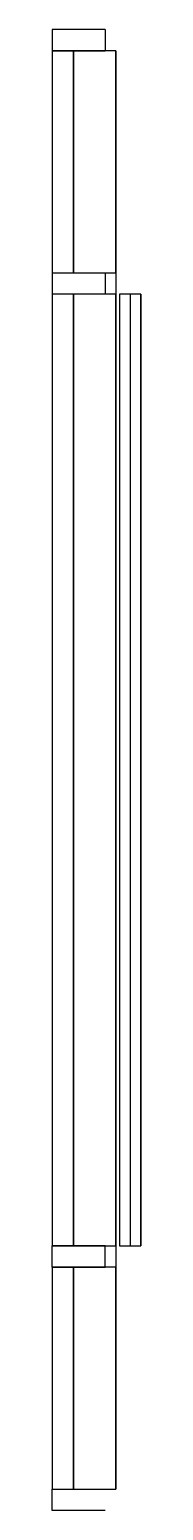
# Model space of a CAD drawing. Extents: x 170126 to 170293, y 58403 to 61203.
import ezdxf

# ---------------------------------------------------------------- set-up
doc = ezdxf.new("R2010")
doc.units = 0
doc.header["$LTSCALE"] = 200
doc.header["$MEASUREMENT"] = 0
doc.layers.add('3TXT', color=3, linetype='CONTINUOUS')
doc.layers.add('55ETC', color=5, linetype='CONTINUOUS')

msp = doc.modelspace()

# ---------------------------------------------------------------- linework, layer by layer
at = {"layer": '3TXT', "color": 53}
for p, q in [((170126.3, 61202.7), (170126.3, 61162.7)), ((170226.3, 61202.7), (170126.3, 61202.7)), ((170226.3, 61202.7), (170226.3, 61162.7)), ((170126.3, 61162.7), (170226.3, 61162.7)), ((170126.3, 61162.7), (170126.3, 60742.7)), ((170126.3, 61162.7, 2100), (170126.3, 60742.7, 2100)), ((170126.3, 61162.7, 2960), (170126.3, 60742.7, 2960)), ((170246.3, 61162.7, 2100), (170246.3, 58442.7, 2100)), ((170126.3, 60742.7), (170226.3, 60742.7)), ((170126.3, 60742.7), (170126.3, 60702.7)), ((170226.3, 60742.7), (170226.3, 60702.7)), ((170226.3, 60702.7), (170126.3, 60702.7)), ((170126.3, 60702.7, 2100), (170126.3, 58902.7, 2100)), ((170126.3, 60702.7, 2960), (170126.3, 58902.7, 2960)), ((170253, 60702.7, 2000), (170253, 58902.7, 2000)), ((170293, 60702.7, 2000), (170293, 58902.7, 2000)), ((170126.3, 58862.7), (170126.3, 58902.7)), ((170226.3, 58902.7), (170126.3, 58902.7)), ((170226.3, 58862.7), (170226.3, 58902.7)), ((170126.3, 58862.7), (170226.3, 58862.7)), ((170126.3, 58862.7), (170126.3, 58442.7)), ((170126.3, 58862.7, 2100), (170126.3, 58442.7, 2100)), ((170126.3, 58862.7, 2960), (170126.3, 58442.7, 2960)), ((170126.3, 58442.7), (170226.3, 58442.7)), ((170126.3, 58402.7), (170126.3, 58442.7)), ((170226.3, 58402.7), (170126.3, 58402.7))]:
    msp.add_line(p, q, dxfattribs=at)
for points in [[(170126.3, 61162.7, 100), (170126.3, 60742.7, 100), (170166.3, 60742.7, 100), (170166.3, 61162.7, 100)], [(170126.3, 61162.7, 2100), (170126.3, 60742.7, 2100), (170246.3, 60742.7, 2100), (170246.3, 61162.7, 2100)], [(170126.3, 61162.7, 2300), (170126.3, 60742.7, 2300), (170246.3, 60742.7, 2300), (170246.3, 61162.7, 2300)], [(170126.3, 61162.7, 3000), (170126.3, 60742.7, 3000), (170166.3, 60742.7, 3000), (170166.3, 61162.7, 3000)], [(170126.3, 61162.7, 2960), (170126.3, 60742.7, 2960), (170166.3, 60742.7, 2960), (170166.3, 61162.7, 2960)], [(170126.3, 60702.7, 2300), (170126.3, 58902.7, 2300), (170246.3, 58902.7, 2300), (170246.3, 60702.7, 2300)], [(170126.3, 60702.7, 3000), (170126.3, 58902.7, 3000), (170166.3, 58902.7, 3000), (170166.3, 60702.7, 3000)], [(170126.3, 60702.7, 2960), (170126.3, 58902.7, 2960), (170166.3, 58902.7, 2960), (170166.3, 60702.7, 2960)], [(170253, 60702.7, 2100), (170253, 58902.7, 2100), (170293, 58902.7, 2100), (170293, 60702.7, 2100)], [(170253, 60702.7, 2000), (170253, 58902.7, 2000), (170293, 58902.7, 2000), (170293, 60702.7, 2000)], [(170126.3, 58862.7, 100), (170126.3, 58442.7, 100), (170166.3, 58442.7, 100), (170166.3, 58862.7, 100)], [(170126.3, 58862.7, 2100), (170126.3, 58442.7, 2100), (170246.3, 58442.7, 2100), (170246.3, 58862.7, 2100)], [(170126.3, 58862.7, 2300), (170126.3, 58442.7, 2300), (170246.3, 58442.7, 2300), (170246.3, 58862.7, 2300)], [(170126.3, 58862.7, 2960), (170126.3, 58442.7, 2960), (170166.3, 58442.7, 2960), (170166.3, 58862.7, 2960)], [(170126.3, 58862.7, 3000), (170126.3, 58442.7, 3000), (170166.3, 58442.7, 3000), (170166.3, 58862.7, 3000)]]:
    msp.add_3dface(points, dxfattribs=at)
at = {"layer": '55ETC', "color": 142}
for p, q in [((170166.3, 60742.7, 100), (170166.3, 61162.7, 100)), ((170166.3, 61162.7, 2260), (170166.3, 60742.7, 2260)), ((170166.3, 60702.7, 2260), (170166.3, 58902.7, 2260)), ((170166.3, 58862.7, 2260), (170166.3, 58442.7, 2260))]:
    msp.add_line(p, q, dxfattribs=at)
at = {"layer": '55ETC'}
for p, q in [((170273, 60702.7), (170273, 59802.7)), ((170273, 59802.7), (170273, 58902.7)), ((170166.3, 58862.7, 100), (170166.3, 58442.7, 100))]:
    msp.add_line(p, q, dxfattribs=at)

doc.saveas('drawing.dxf')
